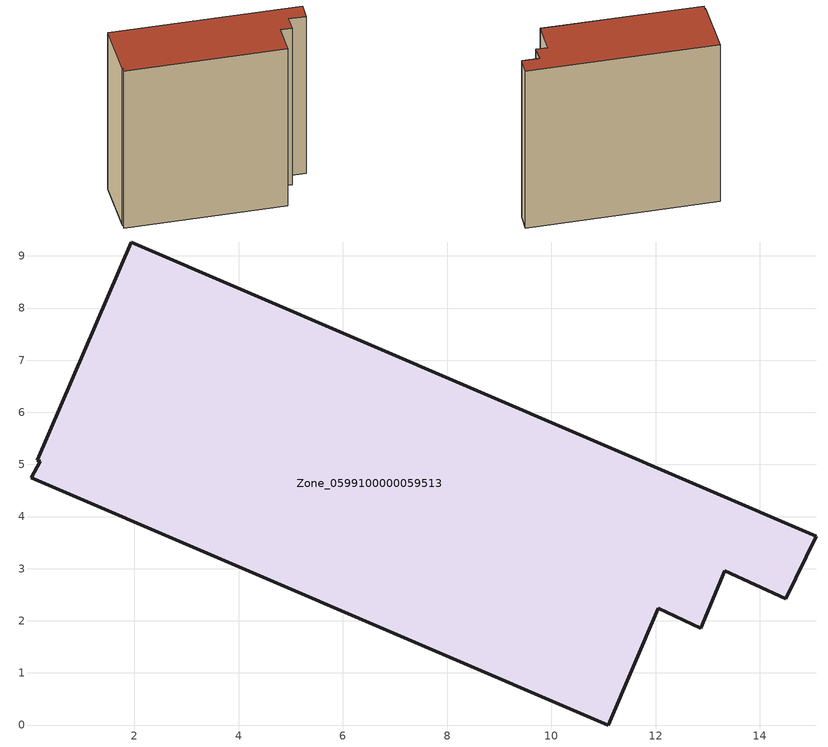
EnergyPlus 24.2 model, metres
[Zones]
Zone_0599100000059513
 floor ground (C_G): 12.86,1.86 12.05,2.24 11.09,0 0.02,4.75 0.19,5.06 0.14,5.08 1.94,9.27 15.08,3.62 14.5,2.42 13.32,2.96 z0
 wall outside (C_F): 12.05,2.24 12.86,1.86 13.32,2.96 14.5,2.42 15.08,3.62 1.94,9.27 0.14,5.08 0.19,5.06 0.02,4.75 11.09,0 12.05,2.24 z0:13.77
 roof outside (C_R): 0.14,5.08 0.19,5.06 0.02,4.75 11.09,0 12.05,2.24 12.86,1.86 13.32,2.96 14.5,2.42 15.08,3.62 1.94,9.27 z13.77
[BUILDING]
Pand.0599100000059513: North Axis=0; Terrain=City; Loads Convergence Tolerance Value=0.04; Temperature Convergence Tolerance Value=0.4; Solar Distribution=FullExterior; Maximum Number of Warmup Days=25; Minimum Number of Warmup Days=1
[Site:Location]
Rotterdam.The.Hague.AP_ZH_NLD Design_Conditions: Latitude=51.96; Longitude=4.45; Time Zone=1; Elevation=-4.5
[SITE:GROUNDTEMPERATURE:BUILDINGSURFACE]
18, 18, 18, 18, 18, 18, 18, 18, 18, 18, 18, 18
[MATERIAL] Thermal Absorptance=0.9; Solar Absorptance=0.7; Visible Absorptance=0.7
Name | Roughness | Thickness | Conductivity | Density | Specific Heat
G.TI.1946 | MediumSmooth | 0.15 | 1 | 540 | 1210
F.TI.1946 | Rough | 0.3 | 0.857143 | 1920 | 840
R.TI.1946 | MediumRough | 0.2 | 0.1 | 1500 | 1000
[CONSTRUCTION]
C_G: G.TI.1946
C_F: F.TI.1946
C_R: R.TI.1946
[ZONE]
Zone_0599100000059513: Type=1; Multiplier=1; Ceiling Height=Autocalculate; Volume=Autocalculate; Floor Area=autocalculate; Part of Total Floor Area=Yes
[ZONEINFILTRATION:DESIGNFLOWRATE]
Infil_Zone_0599100000059513: Zone or ZoneList or Space or SpaceList=Zone_0599100000059513; Schedule=AlwaysOn; Design Flow Rate Calculation Method=Flow/Area; Flow Rate per Floor Area=0.003; Constant Term Coefficient=1; Temperature Term Coefficient=0; Velocity Term Coefficient=0; Velocity Squared Term Coefficient=0
[HVACTEMPLATE:ZONE:IDEALLOADSAIRSYSTEM]
Zone_0599100000059513: Maximum Heating Supply Air Temperature=50; Minimum Cooling Supply Air Temperature=13; Maximum Heating Supply Air Humidity Ratio=0.0156; Minimum Cooling Supply Air Humidity Ratio=0.0077; Heating Limit=NoLimit; Cooling Limit=NoLimit; Dehumidification Control Type=ConstantSensibleHeatRatio; Cooling Sensible Heat Ratio=0.7; Dehumidification Setpoint=60; Humidification Control Type=None; Humidification Setpoint=30; Outdoor Air Method=None; Outdoor Air Flow Rate per Person=0.00944; Outdoor Air Flow Rate per Zone Floor Area=0; Outdoor Air Flow Rate per Zone=0; Demand Controlled Ventilation Type=None; Outdoor Air Economizer Type=NoEconomizer; Heat Recovery Type=None; Sensible Heat Recovery Effectiveness=0.7; Latent Heat Recovery Effectiveness=0.65
[ZONECONTROL:THERMOSTAT]
ThermostatControl_Zone_0599100000059513: Zone or ZoneList=Zone_0599100000059513; Control Type Schedule=DualSetpointControlType; Control 1=Thermostat_Zone_0599100000059513; Temperature Difference Between Cutout And Setpoint=0
[THERMOSTATSETPOINT:DUALSETPOINT]
Thermostat_Zone_0599100000059513: Heating Setpoint Temperature Schedule=HeatingSetpoint_Zone_0599100000059513; Cooling Setpoint Temperature Schedule=CoolingSetpoint_Zone_0599100000059513
[SCHEDULE:COMPACT]
HeatingSetpoint_Zone_0599100000059513: Through: 12/31, For: AllDays, Until: 24:00, 21
CoolingSetpoint_Zone_0599100000059513: Through: 12/31, For: AllDays, Until: 24:00, 24
DualSetpointControlType: Through: 12/31, For: AllDays, Until: 24:00, 4
AlwaysOn: Through: 12/31, For: AllDays, Until: 24:00, 1
